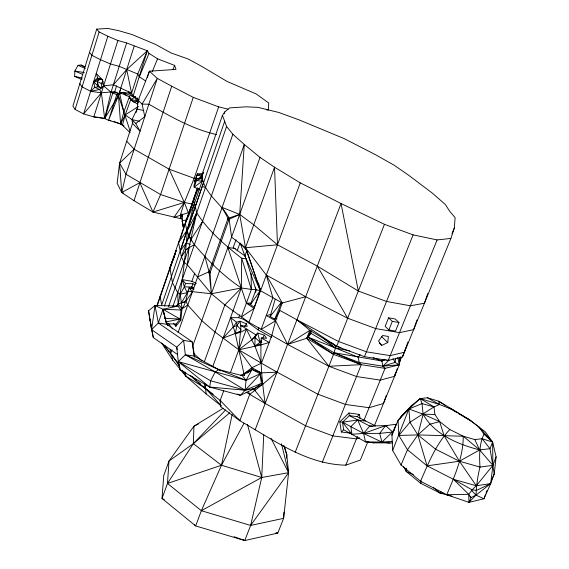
<?xml version="1.0" encoding="UTF-8"?>
<svg xmlns="http://www.w3.org/2000/svg" width="569" height="569" viewBox="0 0 569 569"><rect width="100%" height="100%" fill="white"/><g stroke="black" fill="none" stroke-linecap="round" stroke-linejoin="round"><path stroke-width="0.85" d="M244.329 375.561L238.816 349.814L251.825 339.736L257.679 333.029L264.372 335.162L266.619 338.228L261.271 338C260.026 359.9 261.989 381.799 265.168 403.478L305.574 425.768L332.829 435.897L356.436 438.877L359.658 437.838M392.866 433.749L391.941 435.15L398.023 420.463L401.031 416.608L408.905 408.976L423.123 414.204L439.624 421.572L449.816 429.524L463.23 436.224C463.365 456.729 454.624 476.182 446.729 494.746L420.527 481.26L401.067 464.98L392.646 450.442L391.941 435.15L392.774 432.049L396.244 424.254L385.597 425.633L369.758 426.01L349.323 415.619L348.946 412.994L359.466 414.424L360.056 418.67M367.944 441.48L360.341 460.093L345.774 465.172C306.03 464.354 273.106 439.609 239.848 420.74L249.72 394.402L262.814 384.21L277.053 372.154L261.42 363.193L254.905 346.087L255.054 337.481L255.751 334.771L241.043 325.489L238.816 349.814L251.854 367.695L261.349 372.859L277.053 372.154L317.922 394.225L345.397 404.424L369.068 407.717L383.456 403.513L386.372 395.263M81.915 79.532L74.639 76.381L74.824 71.054L78.038 65.35L81.068 65.022L85.108 66.765M173.453 323.206L175.849 326.322L176.084 324.074L180.103 319.06L181.013 310.005L177.898 306.079C182.649 280.851 185.458 255.211 187.414 229.648L178.581 242.65L181.397 256.982L184.007 262.06L187.372 264.855L211.391 293.76L224.855 304.92L248.93 322.324L287.587 344.401L328.868 366.272L356.535 376.529L380.27 380.106L394.566 376.329L397.183 368.847M263.739 434.602L261.733 477.483L250.623 525.436L244.77 540.55L195.665 525.934L162.016 498.48L163.737 475.641L169.021 461.004L193.944 426.174L223.183 408.258M283.931 512.143L283.625 518.338L277.793 533.089L244.77 540.55L234.079 536.731M286.577 458.137L286.755 454.595L284.351 446.103M164.32 499.589L162.016 498.48L167.471 483.444L169.021 461.004L193.346 443.649L229.741 412.781M451.893 496.125L440.036 493.06L420.747 483.337L406.28 471.537L406.536 468.173M279.557 310.247L296.918 319.806L309.87 330.333L336.663 346.372L364.466 356.671L388.236 360.447L402.468 356.983L450.918 238.425L454.29 228.077L455.122 217.65L449.581 211.142L445.527 204.691L432.696 193.417L408.414 175.074L394.267 165.302L375.661 154.789L344.209 138.63L298.91 119.81L278.824 112.477L257.999 107.356L245.964 106.83L229.634 107.89L224.819 111.887L222.422 115.372L200.743 178.303M187.372 264.855L188.993 247.7L196.732 212.714L193.46 199.442L197.663 188.019M387.766 342.588L388.371 336.464L382.645 335.504L378.506 341.051L381.685 345.44L387.766 342.588L381.728 336.67M175.849 326.322L180.864 320.041L182.009 308.761L180.273 294.152L184.37 286.847L185.515 283.568L182.236 279.607L191.888 281.314L196.369 283.39M144.597 117.299L144.775 115.642M255.701 292.374L255.979 289.777L255.481 287.21M496.104 456.864L494.241 473.863L490.677 483.586L483.935 498.778L468.991 502.349L446.729 494.746L468.7 494.319L472.128 489.859L476.303 485.755L492.889 465.328L496.104 456.864L492.619 442.063L485.293 431.85L468.714 419.204L438.791 401.252L427.411 397.774L420.221 398.542L411.536 405.562L401.031 416.608L400.661 418.229M132.975 121.901L119.597 163.139L117.136 183.239L121.738 192.528L134.007 200.686L152.969 212.059L182.443 219.086M139.419 121.297L131.987 119.582L135.763 123.466L140.052 131.183L132.499 123.359L131.987 119.582L137.15 109.013L138.231 100.315L149.419 71.189L176.006 69.418L174.64 65.428L157.556 58.799L149 53.394L147.3 50.755L126.638 42.959L117.897 40.506L107.847 36.26L99.127 31.956L96.716 29.104L72.896 106.104L75.108 109.412L83.586 113.928L93.828 116.908L104.689 118.594L108.587 120.308L122.214 124.447M402.688 355.276L402.468 356.983L405.782 347.865M286.527 456.352L286.755 454.595L283.76 445.534M395.704 358.264L395.128 362.396L382.866 366.173L359.153 362.46L333.768 352.666L308.256 337.253L306.819 338.278L287.587 344.401L275.616 320.781L266.264 315.525L271.42 314.401M295.155 452.376L333.526 354.38L336.108 345.781M177.229 349.565L176.724 347.175L151.567 329.65L148.552 310.766L155.003 305.51L162.983 309.28L177.898 306.079L155.003 305.51L151.567 329.65L153.31 337.573L177.699 354.651M203.617 172.258L201.86 175.053C203.503 193.382 220.722 202.777 228.923 217.742L231.583 237.138L245.481 247.75L266.32 275.09L282.281 302.978L275.616 320.781L271.783 335.539L261.42 363.193L251.854 367.695L252.074 369.43L260.104 373.797L262.814 384.21L254.571 388.542L245.125 390.206L209.698 387.069L210.601 380.775L215.203 371.948L218.788 369.566L242.309 375.654L246.057 380.305L245.125 390.206L240.467 395.32L209.698 387.069L180.01 369.772L178.289 361.649L176.724 347.175L183.623 340.433L192.151 341.749L194.797 357.403M399.964 359.58L399.516 362.197L401.494 357.346M148.552 310.766L151.567 329.65L158.353 323L162.983 309.28L181.013 310.005C186.568 303.775 186.433 295.283 189.043 287.829L193.908 289.237M462.54 415.918L470.912 420.875L452.483 409.566L439.467 404.488L420.221 398.542L408.905 408.976L398.023 420.463L398.883 435.434L407.454 449.745L427.084 465.862L453.436 479.304L468.7 494.319L468.991 502.349L475.997 495.122C476.481 485.663 477.611 476.374 479.994 467.078C479.326 455.968 479.062 444.425 484.006 434.14L478.906 426.978L468.714 419.204M232.202 414.246L221.483 465.257L201.355 510.699L195.665 525.934L194.498 524.618M241.043 325.489L247.131 326.464L246.455 323.818L239.962 321.201L236.597 322.218L233.07 327.147L223.112 338.093L235.274 333.477L237.017 325.404L236.597 322.218L230.53 317.666L235.274 333.477L238.816 349.814L261.42 363.193M160.856 294.927L160.088 296.321L161.696 305.062L203.78 181.781L202.18 181.091L196.433 180.629L194.178 187.201L199.342 189.313M420.747 483.337L421.323 481.104M130.116 132.634L122.456 125.28L125.18 114.902L130.749 99.539L129.383 96.766L119.412 92.455L120.457 90.137M400.889 357.048L399.516 362.197L400.256 357.005L399.289 364.772L374.217 426.124M122.456 125.28L124.006 125.998L120.607 124.049L123.857 112.043L129.383 96.766L132.036 100.734M394.566 376.329L395.483 372.951M202.784 174.114L201.86 175.053L202.18 181.091L194.328 203.837L187.016 230.303L180.487 250.687L186.34 242.721L189.385 236.313L196.732 212.714C208.126 230.865 224.94 245.182 241.69 258.262L245.829 258.739M275.183 299.251L270.09 316.506L274.77 319.117L277.039 318.633M311.513 330.966L310.845 333.221L308.256 337.253L333.526 354.38L361.272 364.665L385.028 368.363L399.289 364.772L397.795 357.389M191.874 205.814L194.093 198.389L185.366 222.948L180.529 238.511M138.729 99.824L133.153 96.033L147.3 50.755L126.709 69.574L113.373 84.781L103.608 85.848L99.639 89.468L90.649 91.317L82.1 86.865L79.831 83.686M75.108 109.412L99.127 31.956M107.847 36.26L83.586 113.928L101.41 92.825L114.718 91.652L119.156 93.572M117.897 40.506L93.828 116.908L98.195 117.349M126.638 42.959L111.019 92.206L104.689 118.594L99.945 117.527M114.718 91.652L116.538 85.905M180.586 215.046L180.8 218.759L180.394 214.918L184.349 202.436L194.079 178.545L218.667 106.858L228.119 109.156M134.184 46.146L118.459 95.436L108.587 120.308L116.745 94.696L119.035 94.874M134.007 200.686L171.717 86.196L157.3 78.394L149.419 71.189L147.286 77.782M135.97 112.669L137.947 106.559M171.717 86.196L193.261 97.377L160.579 194.541L152.969 212.059L184.349 202.436L191.995 204.001M427.746 293.483L424.438 303.213L410.398 305.802L386.515 301.456L358.328 291.036L317.296 266.1L277.473 244.791L253.76 224.798L239.691 214.406L222.116 207.408L228.027 218.389L229.193 219.613M196.348 180.202L194.285 181.817L197.486 173.822L203.247 173.645L196.518 175.316L201.846 175.892L201.86 175.053L202.18 181.091L194.178 187.201L193.986 185.238L196.234 178.694L201.817 178.168L196.433 180.629L196.234 178.694M195.267 180.295L197.486 173.822M416.97 319.963L413.649 329.622L399.509 332.652L375.682 328.583L347.68 318.22L305.681 296.705L266.32 275.09L272.864 297.772L261.086 329.458L275.616 320.781M156.944 305.453L197.379 188.062M201.284 177.521L201.846 175.892L197.72 179.128M157.108 306.008L176.17 250.673M198.168 188.752L185.366 222.948C186.333 230.893 189.733 238.205 194.42 244.627C208.24 260.958 223.503 276.001 241.32 287.971L251.391 289.415L256.683 289.415M224.25 113.551L224.819 111.887M222.422 115.372L224.677 121.282L186.724 231.661L196.732 212.714M164.391 306.108L226.59 126.496L224.677 121.282M168.566 306.506L188.993 247.7L194.42 244.627M406.885 345.099L404.41 352.247L390.192 355.639L366.408 351.806L338.569 341.5L296.918 319.806L336.663 346.372L340.859 347.538M172.834 306.577L232.87 134.248L226.59 126.496M191.888 281.314L194.754 273.148M190.288 288.91L191.838 287.025L192.983 283.76L195.203 284.948M172.016 349.807L170.565 353.925L179.598 364.821M178.104 332.509L244.272 144.441L232.87 134.248M305.681 296.705L282.281 302.978L260.559 290.745L245.481 247.75L239.691 214.406L229.037 219.314L210.053 272.864L209.2 273.426L209.086 271.882L228.027 218.389L239.691 214.406L244.272 144.441L260.019 157.393L274.535 167.222L300.268 182.862L341.037 203.531L384.452 224.314L413.101 234.876L437.106 239.926L450.918 238.425M192.72 346.13L260.019 157.393M181.518 214.47L180.75 216.597L182.393 216.924M204.292 361.92L224.855 304.92L241.32 287.971L241.69 258.262L251.391 289.415L241.313 316.961L254.044 308.441L246.377 303.128L227.87 247.543L235.324 248.447M258.511 282.85L260.253 290.553L254.279 307.203L250.467 304.55L255.979 289.777L244.933 255.908L246.825 250.659L240.659 243.568M261.271 338L269.18 342.481L260.744 344.985L238.816 349.814L215.061 332.076L201.796 320.674L187.756 305.076L182.009 308.761L178.111 303.874L177.692 292.637L172.464 282.786L169.896 267.843L176.155 250.673M206.334 384.288L204.861 388.343L220.175 400.455L239.848 420.74L220.552 406.607L220.175 400.455L223.781 390.647M212.834 366.386L241.32 287.971L211.391 293.76L187.891 291.122M406.984 344.551L407.888 342.069M230.53 317.666L238.703 317.673L239.805 314.65M230.395 372.681L246.391 329.231L254.905 346.087L260.673 343.932M248.93 322.324L300.268 182.862M485.464 494.632L483.935 498.778L475.997 495.122L471.367 490.25M486.075 492.974L486.993 490.478M271.74 337.467L258.084 329.864L258.931 327.573M236.078 239.713L233.162 247.529L244.933 255.908L260.253 290.553L250.467 304.55L246.377 303.128L250.787 303.085M237.159 250.758L240.097 242.92L244.933 255.908M255.14 429.901L341.037 203.531L358.328 291.036M322.225 462.448L361.272 364.665L328.868 366.272L306.819 338.278L309.87 330.333L287.587 344.401M171.177 265.581L169.896 267.843L175.586 253.027M384.452 224.314L336.663 346.372L331.62 342.73M478.906 426.978L492.619 442.063L489.994 448.678L494.241 473.863L491.794 479.375M169.896 267.843L172.855 260.438M173.509 258.788L174.491 256.32M364.466 356.671L413.101 234.876M281.363 302.722L274.77 319.117L279.77 310.852M388.577 317.815L385.142 326.371L388.862 329.949L395.505 331.087L398.969 322.523L395.206 318.981L388.577 317.815L392.318 321.357L398.969 322.523M388.862 329.949L392.318 321.357M345.774 465.172L357.432 436.416M363.747 420.84L385.028 368.363L382.866 366.173L381.927 360.995L382.866 359.644M437.106 239.926L388.236 360.447L386.536 359.992M451.95 233.802L454.29 228.077M147.3 50.755L137.734 74.027L131.581 93.138L133.153 96.033L135.486 97.278M145.692 80.983L139.355 76.808L149 53.394M152.172 71.801L157.556 58.799M392.646 450.442L408.905 408.976L411.536 405.562M172.948 69.489L174.64 65.428M401.067 464.98L407.454 449.745L417.866 434.915L429.687 424.289L439.624 421.572L444.083 435.648L459.418 461.217L476.303 485.755L490.677 483.586L492.889 465.328L492.619 442.063L484.006 434.14M420.527 481.26C428.45 463.187 436.003 443.984 449.816 429.524M468.991 502.349L471.104 497.562L475.997 495.122L490.677 483.586L476.637 490.357L472.128 489.859L453.436 479.304L476.303 485.755M194.328 203.837L185.366 222.948L186.17 221.59M271.257 314.145L270.09 316.506L281.143 302.601M114.092 121.453L120.607 124.049L125.18 114.902L138.267 106.559M244.009 423.279L221.483 465.257L167.471 483.444L201.355 510.699L250.623 525.436L283.625 518.338L288.597 472.668L286.755 454.595M175.515 251.534L176.141 250.417M333.526 354.38L306.819 338.278L310.944 330.916M178.581 242.65L179.662 240.772M433.386 487.533L440.036 493.06L440.918 491.531M184.676 302.231L181.219 302.985L188.225 291.42M251.825 339.736L255.054 337.481L257.679 333.029L260.125 342.325L254.905 346.087M261.399 340.177L260.125 342.325L255.054 337.481M262.672 338.029L264.372 335.162M194.285 181.817L194.939 180.8M191.035 239.357L202.429 221.647M181.397 256.982L186.084 249.713L188.993 247.7M167.471 483.444L193.346 443.649L225.623 409.922M385.092 359.793L381.927 360.995L333.768 352.666L361.272 364.665L359.153 362.46L358.25 357.247L360.106 354.515M244.57 326.535L246.455 323.818M181.219 302.985L185.942 301.143L192.4 291.876L189.043 287.829M233.07 327.147L237.017 325.404L239.962 321.201L240.936 326.329M250.623 525.436L288.597 472.668L281.463 443.72M220.552 406.607L221.121 405.832L206.085 388.933M176.12 306.392L178.111 303.874L184.562 302.032M306.819 338.278L310.845 333.221L335.191 347.929L358.25 357.247M139.199 99.12L138.231 100.315L142.065 104.084L144.796 116.666L135.763 123.466M394.424 430.015L381.927 442.106L365.49 441.857L343.633 429.787L342.517 422.191L349.323 415.619L357.14 416.672L375.455 425.932M120.678 93.885L121.766 92.598M155.003 305.51L158.353 323L183.623 340.433L185.345 354.75L178.289 361.649L209.698 387.069M389.096 360.113L382.866 366.173L399.289 364.772L395.128 362.396L393.044 358.598M350.077 433.123L341.329 431.999L339.835 421.835L348.946 412.994M357.14 416.672L359.466 414.424M341.329 431.999L343.633 429.787M123.445 192.898L121.738 192.528L119.597 163.139L134.156 149.227L169.114 169.171L195.786 178.915M103.323 117.982L104.689 118.594L101.41 92.825L90.649 91.317L94.682 87.32L93.693 81.559L97.626 77.917L96.246 73.387L102.598 80.058L103.608 85.848L111.019 92.206L118.459 95.436L129.995 130.749M103.053 81.623L101.168 83.359L101.951 87.939L98.017 86.239L97.235 81.659L100.364 78.764L102.726 79.781M99.739 78.991L97.491 81.054L93.693 81.559L98.494 86.801L101.303 88.017M250.019 371.059L252.074 369.43L261.349 372.859L245.125 390.206L210.601 380.775L178.289 361.649L246.057 380.305L260.104 373.797L261.349 383.399L262.814 384.21M251.854 367.695L243.881 373.84L240.737 375.177M247.351 373.079L252.074 369.43L246.057 380.305L218.788 369.566L185.345 354.75L194.072 356.052L221.049 370.917M237.173 394.018L240.467 395.32L254.571 388.542L261.349 383.399L245.125 390.206L215.203 371.948L185.345 354.75M445.94 405.939L438.791 401.252L439.467 404.488L433.976 406.913L409.915 422.241L398.883 435.434L417.866 434.915L463.23 436.224L474.795 439.56L482.135 438.735L492.619 442.063M197.663 276.918L209.94 271.328L211.391 293.76L209.086 271.882L204.876 256.406M242.309 375.654L252.074 369.43L243.881 373.84L244.108 375.576M261.569 341.414L260.125 342.325L261.662 342.474M186.084 249.713L188.944 247.92M385 359.252L381.927 360.995L373.086 357.673M201.355 510.699L261.733 477.483L288.597 472.668L270.993 438.265M93.693 81.559L99.881 78.266M246.391 329.231L240.239 332.438L235.274 333.477L240.936 330.959M198.681 423.834L193.944 426.174L193.346 443.649L221.483 465.257L261.733 477.483L247.472 424.517M134.761 102.036L137.108 101.09L138.48 102.086M119.597 163.139L125.977 174.263L160.579 194.541L184.349 202.436L188.325 212.685L173.908 217.386L184.349 202.436L169.114 169.171M339.835 421.835L342.517 422.191L357.702 419.993L363.598 433.45L365.49 441.857L373.463 442.86L375.12 442.312M235.274 333.477L240.146 331.962M183.438 228.212L182.215 220.928L186.966 219.62M165.693 321.969L180.103 319.06L180.864 320.041M133.971 102.264L130.749 99.539L134.618 97.463L137.84 102.562M220.793 400.356L220.175 400.455L220.445 401.991M392.318 441.309L381.927 442.106L363.598 433.45L342.517 422.191L351.941 434.247L363.598 433.45L379.687 433.365L392.774 432.049L385.597 425.633L363.598 433.45L369.758 426.01L372.951 426.43M373.463 442.86L392.574 442.924M96.716 29.104L107.918 28.45L118.864 30.726L132.143 34.581L155.323 44.325L171.12 52.981L188.254 59.02L202.023 66.537L227.074 81.452L256.256 93.977L268.71 102.982L268.426 109.995L266.705 109.938M276.029 533.16L277.793 533.089L276.093 532.826M446.729 494.746L448.422 494.753M439.624 421.572L434.894 414.46L423.123 414.204L417.866 434.915L427.084 465.862L459.418 461.217L479.631 449.93L489.994 448.678L482.135 438.735M182.236 279.607L184.37 286.847L191.838 287.025L194.05 288.213M185.515 283.568L192.983 283.76M166.646 323.775L176.084 324.074M164.548 318.327L180.103 319.06L162.983 309.28L163.836 314.216M109.348 120.351L110.877 120.436M440.036 493.06L444.425 493.415M389.957 443.123L381.927 442.106L379.687 433.365L385.597 425.633L387.204 425.847M365.568 421.046L357.702 419.993L350.824 426.629L351.941 434.247M84.326 72.547L74.824 71.054L82.747 74.475M158.353 323L166.838 324.351L192.151 341.749L194.072 356.052M255.979 289.777L260.253 290.553L246.825 250.659M308.256 337.253L335.191 347.929L349.835 350.888M74.639 76.381L82.306 78.067M216.554 134.604C192.18 129.106 170.43 116.368 148.858 104.227L142.065 104.084L157.3 78.394L125.977 174.263L121.738 192.528L139.832 182.635L152.969 212.059M137.15 109.013L143.857 110.592M133.153 96.033L135.507 96.638M434.894 414.46L433.976 406.913L422.042 403.599L408.905 408.976L409.915 422.241L417.866 434.915L435.648 449.233L459.418 461.217L479.994 467.078L492.889 465.328L479.631 449.93L463.23 436.224M238.703 317.673L243.802 319.437L258.084 329.864M193.261 97.377L218.667 106.858M89.525 52.355L91.879 55.342L100.521 59.709L110.5 63.977L119.213 66.367L137.734 74.027L139.355 76.808M403.428 466.274L406.28 471.537L413.393 474.51M78.038 65.35L85.336 68.493M97.626 77.917L102.598 80.058M97.235 81.659L103.522 84.376M113.373 84.781L131.581 93.138L126.709 69.574M128.374 91.744L131.581 93.138L119.412 92.455L123.857 112.043M184.072 371.578L180.01 369.772L179.726 367.19M123.082 92.299L134.618 97.463L128.445 92.633M202.536 186.355L205.388 187.713M186.34 242.721L190.202 244.57M119.134 94.418L117.79 93.387L113.516 92.199L112.818 92.996L104.689 118.594L118.459 95.436L120.607 124.049L122.968 125.194M120.607 124.049L122.954 125.23M452.483 409.566L448.08 407.347L457.213 412.76M252.622 389.096L254.798 390.298L265.168 403.478L246 392.141M243.304 539.739L244.77 540.55M427.411 397.774L439.467 404.488M177.692 292.637L180.273 294.152L187.187 292.679L184.37 286.847M121.631 93.764L119.412 92.455L119.888 93.835M458.735 413.656L461.018 415.014M433.976 406.913L420.221 398.542L422.042 403.599L423.123 414.204C434.325 434.567 458.137 444.375 479.631 449.93L474.795 439.56M204.748 387.816L185.907 376.223L180.956 370.206M81.068 65.022L83.273 66.452M130.749 99.539L137.648 104.227M125.18 114.902L132.051 119.675M252.743 388.762L254.798 390.298L254.571 388.542M206.198 388.833L213.147 394.317M182.521 371.045L185.907 376.223L206.12 393.912L221.121 405.832M122.954 92.491L126.787 95.699M129.341 97.84L131.261 99.44L137.108 101.09L137.086 97.847M323.014 337.751L335.191 347.929M191.54 376.116L196.86 380.746M198.19 381.906L200.85 384.224M202.841 385.967L204.84 387.702M190.138 375.519L204.861 388.343L204.712 383.926M193.567 353.399L202.038 360.995M379.288 343.064L381.685 345.44M209.086 271.882L210.053 272.864M469.951 496.339L471.104 497.562L468.7 494.319M126.709 141.197L134.156 149.227M238.062 418.784L239.848 420.74M237.017 325.404L241.156 329.949M162.819 344.202L169.1 351.422M161.575 342.958L172.699 360.177L179.854 368.868M168.438 323.512L172.578 328.925M164.697 345.305L170.565 353.925L170.131 349.515M171.866 354.786L179.612 366.607M317.296 266.1L347.68 318.22M101.41 92.825L99.639 89.468L94.682 87.32L98.494 86.801L97.918 83.515M248.269 391.301L249.72 394.402M185.942 301.143L187.756 305.076M184.861 373.84L185.907 376.223L185.181 372.005M405.199 468.294L406.28 471.537M189.385 236.313L190.956 240.993M166.838 324.351L162.983 309.28L166.674 324.629M171.383 354.046L172.699 360.177M180.394 214.918L180.75 216.597L182.364 216.135L182.194 214.591M182.052 213.923L182.215 220.928L183.737 228.745M182.215 220.928L183.673 228.496M150.116 319.721L151.027 324.821M151.333 326.521L151.638 328.221M151.937 329.92L153.31 337.573M260.189 288.127L260.559 290.745M198.887 188.645L199.058 190.131M205.501 388.286L206.12 393.912M167.492 323.043L167.755 325.696M191.838 287.025L191.917 288.711M188.375 212.166L188.467 215.679M182.507 222.237L182.549 223.98M251.078 273.476L251.391 289.415M274.535 167.222L245.481 247.75L277.473 244.791L274.535 167.222M229.037 219.314L228.155 219.933L228.027 218.389L229.037 219.314"/></g></svg>
